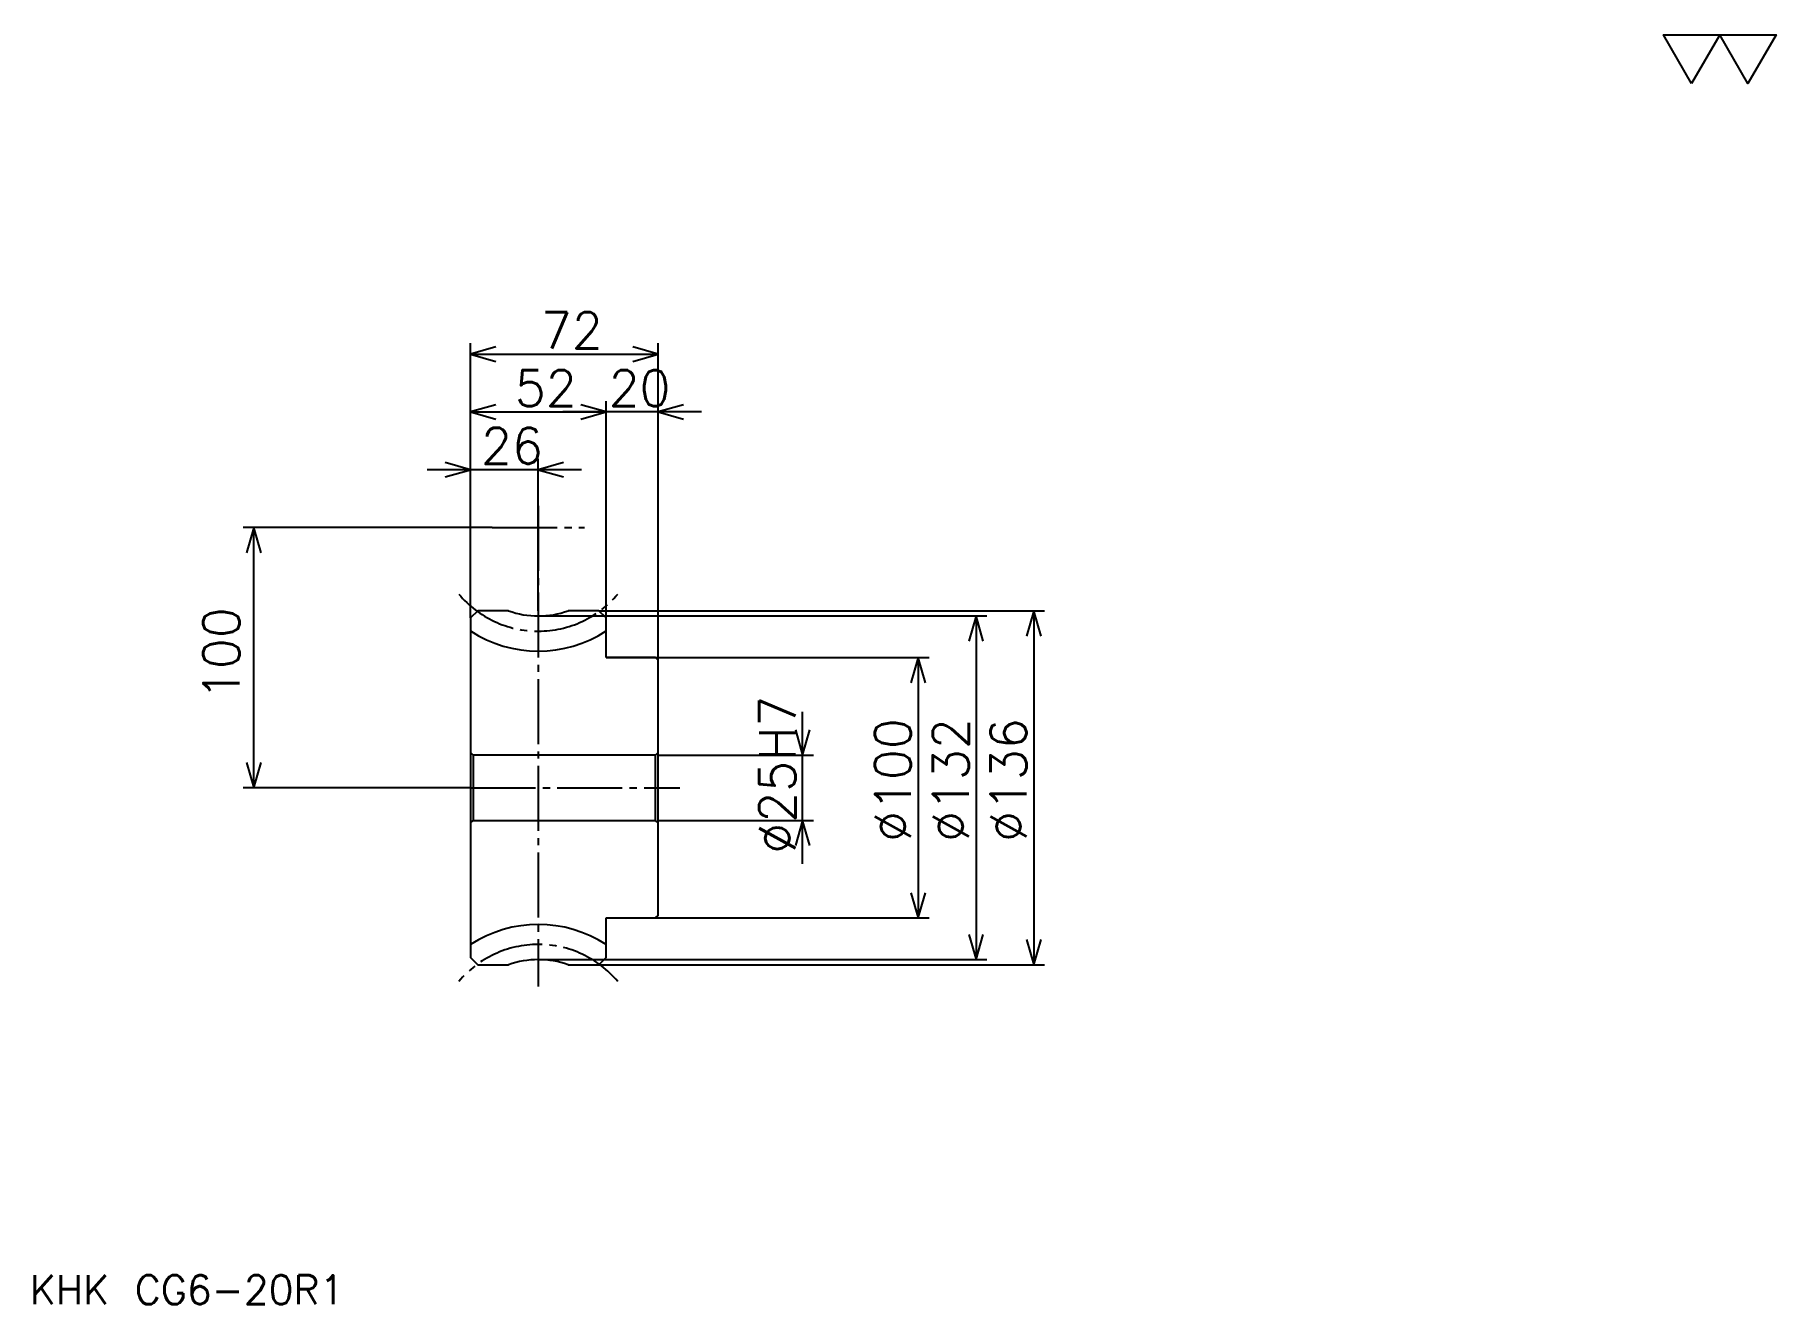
# Model space of a CAD drawing. Extents: x 30 to 698, y 31 to 518.
import ezdxf

# ---------------------------------------------------------------- set-up
doc = ezdxf.new("R2010")
doc.units = 0
doc.linetypes.add('DASHDOT', pattern=[33.290324, 24.967742, -2.774194, 2.774194, -2.774194])
doc.layers.get('0').update_dxf_attribs({"linetype": 'CONTINUOUS'})
doc.layers.add('DASHDOT', color=6, linetype='DASHDOT')
doc.styles.add('KANJI', font='TXT', dxfattribs={"bigfont": 'BIGFONT'})

msp = doc.modelspace()

# ---------------------------------------------------------------- linework, layer by layer
at = {"color": 5}
for p, q in [((196.967728, 296.870972), (196.967728, 399.612915)), ((196.967728, 395.451599), (268.967712, 395.451599)), ((268.967712, 296.870972), (268.967712, 399.612915)), ((248.967728, 296.870972), (248.967728, 377.419312)), ((196.967728, 373.258057), (248.967728, 373.258057)), ((285.612885, 373.258057), (232.322571, 373.258057)), ((222.967728, 296.870972), (222.967728, 355.2258)), ((239.612885, 351.064514), (180.322571, 351.064514)), ((205.290314, 328.870972), (109.580635, 328.870972)), ((113.74192, 228.870956), (113.74192, 328.870972)), ((196.967728, 294.096771), (196.967728, 296.870972)), ((222.967728, 294.870972), (268.967712, 294.870972)), ((246.193542, 296.870972), (268.967712, 296.870972)), ((248.967728, 294.096771), (248.967728, 296.870972)), ((268.967712, 296.870972), (417.387085, 296.870972)), ((268.967712, 277.870972), (268.967712, 296.870972)), ((268.967712, 294.870972), (395.193542, 294.870972)), ((391.032227, 294.870972), (391.032227, 162.870956)), ((413.2258, 296.870972), (413.2258, 160.870956)), ((248.967728, 278.870972), (268.967712, 278.870972)), ((268.967712, 278.870972), (373, 278.870972)), ((368.838684, 278.870972), (368.838684, 178.870956)), ((324.451599, 199.7258), (324.451599, 258.016113)), ((268.967712, 241.370956), (328.612885, 241.370956)), ((196.967728, 228.870956), (109.580627, 228.870956)), ((268.967712, 216.370956), (328.612885, 216.370956)), ((248.967728, 178.870956), (268.967712, 178.870956)), ((268.967712, 178.870956), (373, 178.870956)), ((222.967728, 162.870956), (268.967712, 162.870956)), ((246.193542, 160.870956), (268.967712, 160.870956)), ((268.967712, 162.870956), (395.193542, 162.870956)), ((268.967712, 160.870956), (417.387085, 160.870956))]:
    msp.add_line(p, q, dxfattribs=at)
at = {"color": 4}
for p, q in [((268.967712, 242.370956), (267.967712, 241.370956)), ((196.967728, 215.370956), (197.967728, 216.370956)), ((268.967712, 215.370956), (267.967712, 216.370956))]:
    msp.add_line(p, q, dxfattribs=at)
at = {"color": 7}
msp.add_lwpolyline([(665.806458, 499.354828), (654.987122, 518.108398), (698.264526, 518.108398), (687.44519, 499.354828), (676.625793, 518.108398), (665.806458, 499.354828)], dxfattribs=at)
at = {"color": 5}
for points in [[(206.677399, 398.22583), (196.967728, 395.451599), (206.677399, 392.677429)], [(259.258057, 392.677429), (268.967712, 395.451599), (259.258057, 398.22583)], [(206.677399, 376.032227), (196.967728, 373.258057), (206.677399, 370.483826)], [(239.258057, 370.483826), (248.967728, 373.258057), (239.258057, 376.032227)], [(239.258057, 370.483826), (248.967728, 373.258057), (239.258057, 376.032227)], [(278.677399, 376.032227), (268.967712, 373.258057), (278.677399, 370.483826)], [(187.258057, 348.290314), (196.967728, 351.064514), (187.258057, 353.838684)], [(232.677399, 353.838684), (222.967728, 351.064514), (232.677399, 348.290314)], [(116.516113, 319.161285), (113.74192, 328.870972), (110.967728, 319.161285)], [(393.806458, 285.161285), (391.032227, 294.870972), (388.258057, 285.161285)], [(416, 287.161285), (413.2258, 296.870972), (410.451599, 287.161285)], [(371.612915, 269.161285), (368.838684, 278.870972), (366.064514, 269.161285)], [(321.677399, 251.080627), (324.451599, 241.370956), (327.2258, 251.080627)], [(110.967728, 238.580627), (113.74192, 228.870956), (116.516113, 238.580627)], [(327.2258, 206.661285), (324.451599, 216.370956), (321.677399, 206.661285)], [(366.064514, 188.580627), (368.838684, 178.870956), (371.612915, 188.580627)], [(388.258057, 172.580627), (391.032227, 162.870956), (393.806458, 172.580627)], [(410.451599, 170.580627), (413.2258, 160.870956), (416, 170.580627)]]:
    msp.add_lwpolyline(points, dxfattribs=at)
at = {"color": 4}
for points in [[(211.478607, 296.870972), (199.741928, 296.870972), (196.967728, 294.096771), (196.967728, 215.370956)], [(248.967728, 278.870972), (248.967728, 294.096771), (246.193542, 296.870972), (234.456848, 296.870972)], [(248.967728, 178.870956), (267.967712, 178.870956), (268.967712, 179.870956), (268.967712, 277.870972), (267.967712, 278.870972), (248.967728, 278.870972)], [(196.967728, 242.370956), (197.967728, 241.370956), (197.967728, 216.370956), (267.967712, 216.370956), (267.967712, 241.370956), (197.967728, 241.370956)], [(196.967728, 215.370956), (196.967728, 163.645142), (199.741928, 160.870956), (211.478607, 160.870956)], [(234.456848, 160.870956), (246.193542, 160.870956), (248.967728, 163.645142), (248.967728, 178.870956)]]:
    msp.add_lwpolyline(points, dxfattribs=at)
for centre, radius, start, end in [((222.967728, 328.870972), 34, 250.250077612, 289.749920829), ((222.967728, 328.870972), 47.5, 236.813337706, 303.186662294), ((222.967728, 128.870956), 47.5, 56.813337706, 123.186662294), ((222.967728, 128.870956), 34, 70.250079171, 109.749922388)]:
    msp.add_arc(centre, radius, start, end, dxfattribs=at)
at = {"layer": 'DASHDOT', "color": 7}
for p, q in [((222.967728, 337.193542), (222.967728, 152.54837)), ((205.290314, 328.870972), (240.645142, 328.870972)), ((196.967728, 228.870956), (277.290314, 228.870956))]:
    msp.add_line(p, q, dxfattribs=at)
for centre, start, end in [((222.967728, 328.870972), 220.000002489, 319.999997511), ((222.967728, 128.870956), 40.000002489, 139.999997511)]:
    msp.add_arc(centre, 39.83, start, end, dxfattribs=at)

# ---------------------------------------------------------------- texts
at = {"color": 7, "style": 'KANJI'}
for s, height, p in [('72', 13.870968, (223.951599, 397.670959)), ('52', 13.870968, (213.951599, 375.477417)), ('20', 13.870968, (249.951599, 375.477417)), ('26', 13.870968, (200.951599, 353.283844)), ('KHK CG6-20R1', 11.096774, (27.741936, 30.516129))]:
    msp.add_text(s, height=height, dxfattribs=at).set_placement(p)
for s, p in [('100', (108.193535, 262.572571)), ('%%c25H7', (321.677399, 203.556442)), ('%%c100', (366.064514, 208.064514)), ('%%c132', (388.258057, 208.064514)), ('%%c136', (410.451599, 208.064514))]:
    msp.add_text(s, height=13.870968, rotation=90, dxfattribs=at).set_placement(p)

doc.saveas('drawing.dxf')
